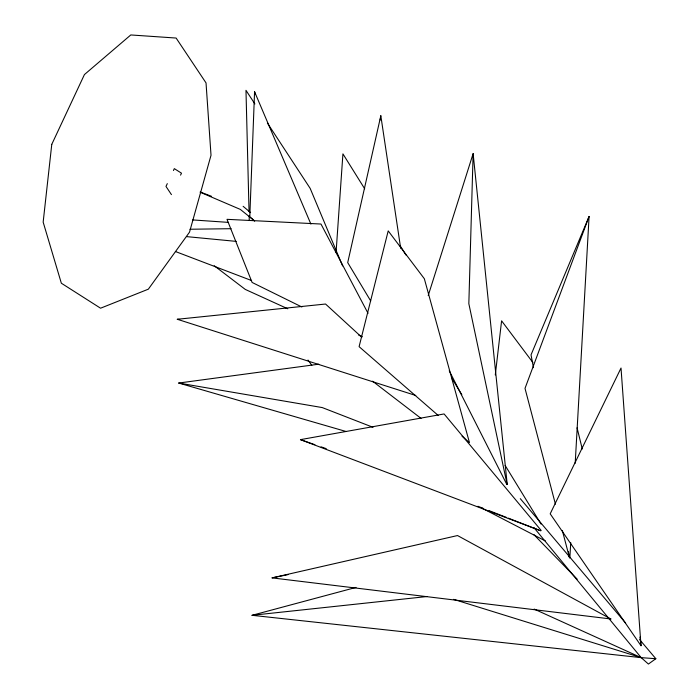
<?xml version="1.0" encoding="UTF-8"?>
<svg xmlns="http://www.w3.org/2000/svg" width="699" height="699" viewBox="0 0 699 699"><rect width="100%" height="100%" fill="white"/><g stroke="black" fill="none" stroke-linecap="round" stroke-linejoin="round"><path stroke-width="1.05" d="M428.216 295.555L473.127 153.623L468.837 303.663L507.098 484.398M310.898 224.091L254.567 91.761L249.796 216.83L254.681 221.181M569.868 557.837L570.725 542.616M575.198 463.254L589.091 216.463L531.03 354.865L533.468 367.691M336.07 252.426L342.921 153.859L364.695 188.8M495.294 374.952L501.594 320.824L532.935 362.598M380.212 120.045L380.824 115.754L400.676 248.285M380.824 115.754L347.709 262.606L370.697 300.946M589.091 216.463L525.01 388.373L555.425 504.18M167.306 183.627L165.986 186.432L171.447 194.628M173.448 170.504L174.322 168.625L181.487 173.186L180.569 175.134M639.69 639.646L655.837 658.72L648.41 664.05L641.193 657.645L534.001 527.71M655.837 658.72L641.193 657.645L252.033 615.303L356.044 587.413M272.094 577.89L457.513 535.548L610.847 618.973L272.094 577.89L288.102 574.595M540.799 530.838L300.456 439.636L444.101 413.948L541.113 530.384M346.206 431.528L178.699 383.043L318.761 364.188M252.033 615.303L427.063 596.527M415.783 395.494L177.301 319.277L325.559 304.03L361.532 337.04M189.936 229.246L231.124 228.695M177.301 319.277L179.486 319.426M192.627 219.923L228.407 222.378M186.502 236.612L236.227 241.382M178.699 383.043L322.23 407.569L372.995 427.299M453.581 599.34L641.193 657.645L534.141 609.074M607.746 617.942L610.847 618.973M300.456 439.636L314.882 444.678M321.068 446.844L326.215 448.644M200.246 192.007L211.395 196.244M175.388 251.5L251.614 280.561M477.933 506.286L483 508.26M489.082 510.637L506.321 517.365M508.348 518.16L538.772 530.034M200.185 192.225L240.316 209.403L253.789 220.211M287.813 308.801L245.27 289.412L214.2 265.725M301.863 306.983L252.103 282.448L227.009 219.329L320.981 224.038L368.041 313.318M358.465 334.882L362.37 336.804M481.428 507.841L545.43 540.974M372.55 381.173L421.051 418.404M243.13 206.319L250.6 212.61M438.168 415.416L359.094 346.652L388.207 230.888L424.345 278.744L469.466 442.633M462.048 436.185L468.636 441.917M533.818 534.56L577.199 579.165M520.301 498.667L625.64 623.054M308.023 360.055L311.824 365.367M641 645.727L550.192 513.817L621.018 368.041L641 645.727L640.616 642.495M254.899 103.95L245.978 90.337L249.045 211.648M267.376 123.015L310.173 188.389L342.597 265.917M400.204 245.803L405.936 254.995M452.122 378.823L461.812 394.655M505.132 465.42L541.043 524.075M449.23 370.723L506.836 484.494M562.337 530.497L569.528 557.872L568.383 551.45M577.068 427.823L582.267 448.994M254.567 91.761L255.065 93.867M639.987 637.095L640.363 640.328M473.127 153.623L507.212 484.381M249.15 215.982L249.263 220.316M51.77 144.361L43.163 222.133L61.346 283.217L100.56 308.207L148.337 289.176L189.516 232.164L211.019 155.274L206.03 82.91L176.122 38.052L130.792 34.95L84.43 74.575L51.77 144.361"/></g></svg>
